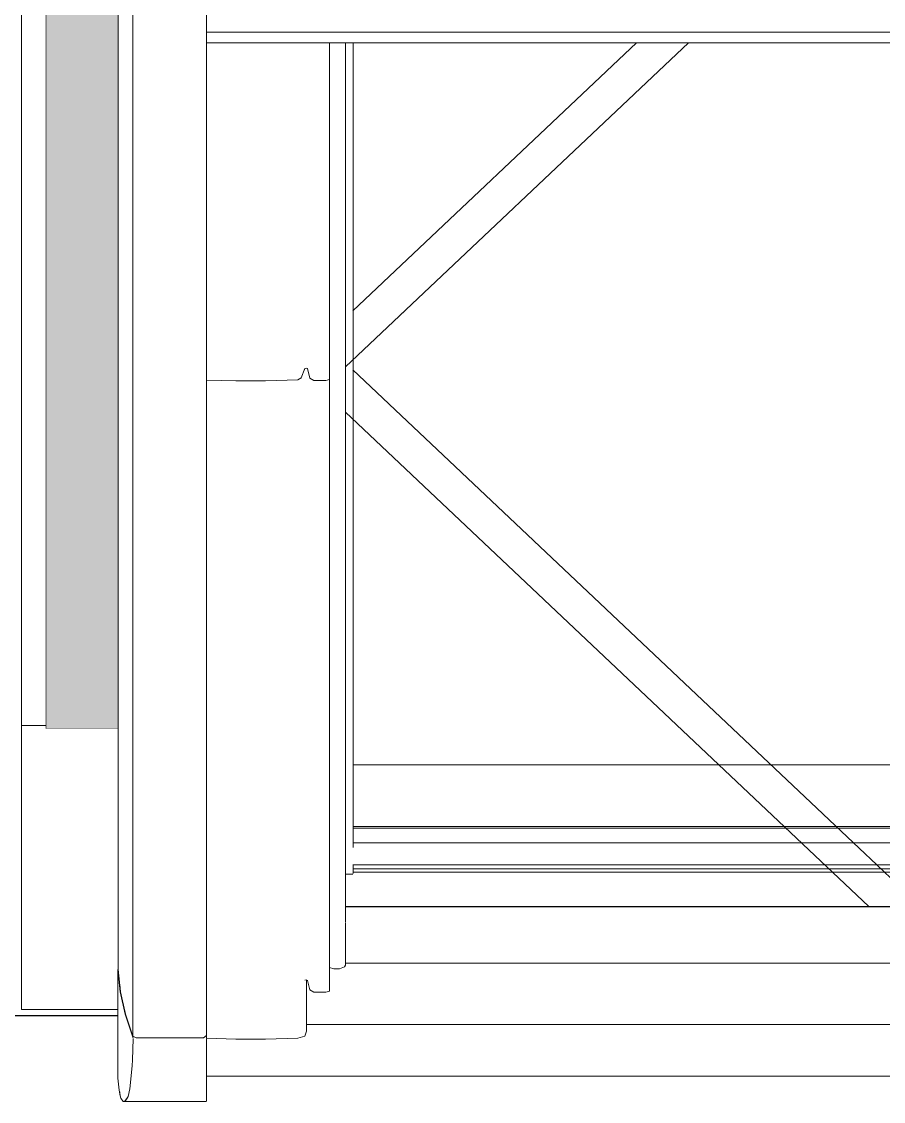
# Model space of a CAD drawing. Header units: metres. Extents: x -3 to 171, y -23 to 41.
# Drawn here: x 13.745 to 14.215, y -15.047 to -14.458 of the extents above; entities that cross this region are included whole.
import ezdxf

# ---------------------------------------------------------------- set-up
doc = ezdxf.new("R2010")
doc.units = ezdxf.units.M
doc.header["$MEASUREMENT"] = 0
doc.set_wipeout_variables(frame=1)
for name, pattern in [('Achse', [0.004, 0.002, -0.001, 0, -0.001]), ('Baufluchtlinie', [0.013, 0.008, -0.005]), ('Wipeout_Contour', [1, 0, -1])]:
    doc.linetypes.add(name, pattern=pattern)
for name, color, linetype in [('6._Dach PP STG1_1_000 Achsraster', 7, 'Continuous'), ('6._Dach PP STG1_1_325 Dachfenster', 7, 'Continuous'), ('6._Dach PP STG1_1_Neubau_840 Baulinien', 7, 'Continuous')]:
    doc.layers.add(name, color=color, linetype=linetype)

msp = doc.modelspace()

# ---------------------------------------------------------------- hatches: boundary and pattern name
at = {"layer": '6._Dach PP STG1_1_325 Dachfenster', "linetype": 'Continuous', "lineweight": 0, "true_color": 0x000000}
msp.add_hatch(color=18, dxfattribs=at).paths.add_polyline_path([(13.75815, -14.22551), (13.75815, -14.84386), (13.79765, -14.84386), (13.79765, -14.40484), (13.79745, -14.40295), (13.79685, -14.39979), (13.79555, -14.38588), (13.79555, -14.37759), (13.79555, -14.36991), (13.79551, -14.29683), (13.79551, -14.28644), (13.79551, -14.28437), (13.79551, -14.22551)])

# ---------------------------------------------------------------- linework, layer by layer
at = {"layer": '6._Dach PP STG1_1_000 Achsraster', "color": 5, "linetype": 'Achse', "lineweight": 0, "ltscale": 1000}
msp.add_line((-1.5, -15), (21, -15), dxfattribs=at)
at = {"layer": '6._Dach PP STG1_1_325 Dachfenster', "color": 7, "linetype": 'Continuous', "lineweight": 13, "ltscale": 1000, "true_color": 0xf4f4f4, "flags": 128}
for points in [[(13.75815, -14.84386), (13.75815, -14.22551)], [(13.79765, -14.84386), (13.75815, -14.84386)]]:
    msp.add_lwpolyline(points, dxfattribs=at)
at = {"layer": '6._Dach PP STG1_1_Neubau_840 Baulinien', "color": 1, "linetype": 'Baufluchtlinie', "lineweight": 25, "ltscale": 1000, "true_color": 0xfb0106, "flags": 128}
msp.add_lwpolyline([(-3.0225, -14.98287), (0, -15), (18.98764, -15.00055), (22.9775, -15.00378)], dxfattribs=at)

# ---------------------------------------------------------------- wipeouts: each hides what was drawn before it
at = {"color": 254, "linetype": 'Wipeout_Contour', "lineweight": 0, "ltscale": 80.424994}
msp.add_wipeout([(13.84595, -14.65366), (13.86185, -14.65417), (13.86185, -14.46976), (13.84595, -14.46976)], dxfattribs=at).dxf.layer = '6._Dach PP STG1_1_325 Dachfenster'
at = {"color": 254, "linetype": 'Wipeout_Contour', "lineweight": 0, "ltscale": 80.522638}
msp.add_wipeout([(13.89745, -14.46976), (13.89745, -14.65254), (13.89945, -14.64738), (13.89945, -14.46976)], dxfattribs=at).dxf.layer = '6._Dach PP STG1_1_325 Dachfenster'
at = {"color": 254, "linetype": 'Wipeout_Contour', "lineweight": 0, "ltscale": 82.824025}
msp.add_wipeout([(13.84595, -15.02858), (13.84595, -15.03311), (14.60035, -15.03311), (14.60035, -15.02858)], dxfattribs=at).dxf.layer = '6._Dach PP STG1_1_325 Dachfenster'

# ---------------------------------------------------------------- next in the draw order: wipeouts: each hides what was drawn before it
at = {"color": 254, "linetype": 'Wipeout_Contour', "lineweight": 0, "ltscale": 80.21377}
msp.add_wipeout([(13.745, -14.32091), (13.745, -14.84205), (13.75815, -14.84205), (13.75815, -14.32091)], dxfattribs=at).dxf.layer = '6._Dach PP STG1_1_325 Dachfenster'
at = {"color": 254, "linetype": 'Wipeout_Contour', "lineweight": 0, "ltscale": 100.04271}
msp.add_wipeout([(13.79765, -14.97514), (13.79895, -14.98739), (13.79895, -14.4161), (13.79875, -14.4152), (13.79765, -14.40484)], dxfattribs=at).dxf.layer = '6._Dach PP STG1_1_325 Dachfenster'
at = {"color": 254, "linetype": 'Wipeout_Contour', "lineweight": 0, "ltscale": 80.542708}
msp.add_wipeout([(13.89945, -14.64738), (13.90025, -14.64717), (13.90025, -14.46976), (13.89945, -14.46976)], dxfattribs=at).dxf.layer = '6._Dach PP STG1_1_325 Dachfenster'
at = {"color": 254, "linetype": 'Wipeout_Contour', "lineweight": 0, "ltscale": 82.809186}
msp.add_wipeout([(14.60035, -15.02462), (13.84595, -15.02462), (13.84595, -15.02689), (14.60035, -15.02689)], dxfattribs=at).dxf.layer = '6._Dach PP STG1_1_325 Dachfenster'

# ---------------------------------------------------------------- next in the draw order: wipeouts: each hides what was drawn before it
at = {"color": 254, "linetype": 'Wipeout_Contour', "lineweight": 0, "ltscale": 100.040161}
msp.add_wipeout([(13.79895, -14.4161), (13.79895, -14.98739), (13.80165, -14.99956), (13.80165, -14.42797), (13.80145, -14.42737)], dxfattribs=at).dxf.layer = '6._Dach PP STG1_1_325 Dachfenster'
at = {"color": 254, "linetype": 'Wipeout_Contour', "lineweight": 0, "ltscale": 80.544708}
msp.add_wipeout([(13.90025, -14.46976), (13.90025, -14.64717), (13.90105, -14.64745), (13.90105, -14.46976)], dxfattribs=at).dxf.layer = '6._Dach PP STG1_1_325 Dachfenster'
at = {"color": 254, "linetype": 'Wipeout_Contour', "lineweight": 0, "ltscale": 82.814922}
msp.add_wipeout([(13.84595, -15.02689), (13.84595, -15.02858), (14.60035, -15.02858), (14.60035, -15.02689)], dxfattribs=at).dxf.layer = '6._Dach PP STG1_1_325 Dachfenster'

# ---------------------------------------------------------------- next in the draw order: wipeouts: each hides what was drawn before it
at = {"color": 254, "linetype": 'Wipeout_Contour', "lineweight": 0, "ltscale": 100.079381}
msp.add_wipeout([(13.80165, -14.42797), (13.80165, -14.99956), (13.80565, -15.01151), (13.80565, -14.43984), (13.80545, -14.43932)], dxfattribs=at).dxf.layer = '6._Dach PP STG1_1_325 Dachfenster'
at = {"color": 254, "linetype": 'Wipeout_Contour', "lineweight": 0, "ltscale": 80.538755}
msp.add_wipeout([(13.89565, -14.6536), (13.89745, -14.65254), (13.89745, -14.46976), (13.89565, -14.46976)], dxfattribs=at).dxf.layer = '6._Dach PP STG1_1_325 Dachfenster'
at = {"color": 254, "linetype": 'Wipeout_Contour', "lineweight": 0, "ltscale": 80.532393}
msp.add_wipeout([(13.90105, -14.46976), (13.90105, -14.64745), (13.90235, -14.65261), (13.90235, -14.46976)], dxfattribs=at).dxf.layer = '6._Dach PP STG1_1_325 Dachfenster'
at = {"color": 254, "linetype": 'Wipeout_Contour', "lineweight": 0, "ltscale": 141.662373}
msp.add_wipeout([(13.745, -14.84205), (13.745, -14.99705), (13.79745, -14.99705), (13.79745, -14.97514), (13.79765, -14.84386), (13.75815, -14.84386), (13.75815, -14.84205)], dxfattribs=at).dxf.layer = '6._Dach PP STG1_1_325 Dachfenster'

# ---------------------------------------------------------------- next in the draw order: linework, layer by layer
at = {"layer": '6._Dach PP STG1_1_325 Dachfenster', "color": 7, "linetype": 'Continuous', "lineweight": 13, "ltscale": 1000, "flags": 128}
for points in [[(13.745, -14.32091), (13.745, -14.84205)], [(13.745, -14.84205), (13.75815, -14.84205)], [(13.745, -14.84205), (13.745, -14.99705)]]:
    msp.add_lwpolyline(points, dxfattribs=at)

# ---------------------------------------------------------------- next in the draw order: wipeouts: each hides what was drawn before it
at = {"color": 254, "linetype": 'Wipeout_Contour', "lineweight": 0, "ltscale": 100.630093}
msp.add_wipeout([(13.80565, -14.43984), (13.80565, -15.01151), (13.80745, -15.01247), (13.80745, -14.44058), (13.80598, -14.44058)], dxfattribs=at).dxf.layer = '6._Dach PP STG1_1_325 Dachfenster'
at = {"color": 254, "linetype": 'Wipeout_Contour', "lineweight": 0, "ltscale": 80.515595}
msp.add_wipeout([(13.87805, -14.65417), (13.89565, -14.6536), (13.89565, -14.46976), (13.87805, -14.46976)], dxfattribs=at).dxf.layer = '6._Dach PP STG1_1_325 Dachfenster'
at = {"color": 254, "linetype": 'Wipeout_Contour', "lineweight": 0, "ltscale": 80.557253}
msp.add_wipeout([(13.90235, -14.46976), (13.90235, -14.65261), (13.90445, -14.65389), (13.90445, -14.46976)], dxfattribs=at).dxf.layer = '6._Dach PP STG1_1_325 Dachfenster'
at = {"color": 254, "linetype": 'Wipeout_Contour', "lineweight": 0, "ltscale": 102.297392}
msp.add_wipeout([(13.79745, -14.97514), (13.79745, -15.03456), (13.79821, -15.04105), (13.79875, -15.04422), (13.79875, -14.98739)], dxfattribs=at).dxf.layer = '6._Dach PP STG1_1_325 Dachfenster'

# ---------------------------------------------------------------- next in the draw order: wipeouts: each hides what was drawn before it
at = {"color": 254, "linetype": 'Wipeout_Contour', "lineweight": 0, "ltscale": 80.842062}
msp.add_wipeout([(13.80745, -14.44058), (13.80745, -15.01247), (13.84425, -15.01247), (13.84425, -14.44058)], dxfattribs=at).dxf.layer = '6._Dach PP STG1_1_325 Dachfenster'
at = {"color": 254, "linetype": 'Wipeout_Contour', "lineweight": 0, "ltscale": 80.471649}
msp.add_wipeout([(13.86185, -14.46976), (13.86185, -14.65417), (13.87805, -14.65417), (13.87805, -14.46976)], dxfattribs=at).dxf.layer = '6._Dach PP STG1_1_325 Dachfenster'
at = {"color": 254, "linetype": 'Wipeout_Contour', "lineweight": 0, "ltscale": 80.575309}
msp.add_wipeout([(13.90445, -14.46976), (13.90445, -14.65389), (13.91105, -14.65389), (13.91105, -14.46976)], dxfattribs=at).dxf.layer = '6._Dach PP STG1_1_325 Dachfenster'
at = {"color": 254, "linetype": 'Wipeout_Contour', "lineweight": 0, "ltscale": 123.426221}
msp.add_wipeout([(13.79875, -15.04422), (13.79914, -15.04534), (13.80045, -15.04719), (13.80145, -15.04689), (13.80145, -14.99956), (13.79875, -14.98739)], dxfattribs=at).dxf.layer = '6._Dach PP STG1_1_325 Dachfenster'

# ---------------------------------------------------------------- next in the draw order: wipeouts: each hides what was drawn before it
at = {"color": 254, "linetype": 'Wipeout_Contour', "lineweight": 0, "ltscale": 80.891298}
msp.add_wipeout([(13.84425, -14.44058), (13.84425, -15.01247), (13.84595, -15.01121), (13.84595, -14.44058)], dxfattribs=at).dxf.layer = '6._Dach PP STG1_1_325 Dachfenster'
at = {"color": 254, "linetype": 'Wipeout_Contour', "lineweight": 0, "ltscale": 80.584558}
msp.add_wipeout([(13.91105, -14.46976), (13.91105, -14.65389), (13.91295, -14.65339), (13.91295, -14.46976)], dxfattribs=at).dxf.layer = '6._Dach PP STG1_1_325 Dachfenster'
at = {"color": 254, "linetype": 'Wipeout_Contour', "lineweight": 0, "ltscale": 81.274732}
msp.add_wipeout([(13.87805, -14.65417), (13.87805, -14.98789), (13.89565, -14.98732), (13.89565, -14.6536)], dxfattribs=at).dxf.layer = '6._Dach PP STG1_1_325 Dachfenster'
at = {"color": 254, "linetype": 'Wipeout_Contour', "lineweight": 0, "ltscale": 61.263966}
msp.add_wipeout([(13.80545, -15.01151), (13.80545, -15.02455), (13.80595, -15.01304)], dxfattribs=at).dxf.layer = '6._Dach PP STG1_1_325 Dachfenster'

# ---------------------------------------------------------------- next in the draw order: wipeouts: each hides what was drawn before it
at = {"color": 254, "linetype": 'Wipeout_Contour', "lineweight": 0, "ltscale": 81.076021}
msp.add_wipeout([(13.91535, -14.46976), (13.91535, -14.97491), (13.91845, -14.97484), (13.91845, -14.46976)], dxfattribs=at).dxf.layer = '6._Dach PP STG1_1_325 Dachfenster'
at = {"color": 254, "linetype": 'Wipeout_Contour', "lineweight": 0, "ltscale": 81.293983}
msp.add_wipeout([(13.89745, -14.65254), (13.89745, -14.98626), (13.89945, -14.9811), (13.89945, -14.64738)], dxfattribs=at).dxf.layer = '6._Dach PP STG1_1_325 Dachfenster'
at = {"color": 254, "linetype": 'Wipeout_Contour', "lineweight": 0, "ltscale": 81.184821}
msp.add_wipeout([(13.84595, -14.65366), (13.84595, -14.98738), (13.86185, -14.98789), (13.86185, -14.65417)], dxfattribs=at).dxf.layer = '6._Dach PP STG1_1_325 Dachfenster'
at = {"color": 254, "linetype": 'Wipeout_Contour', "lineweight": 0, "ltscale": 142.989651}
msp.add_wipeout([(13.80145, -14.99956), (13.80145, -15.04689), (13.80315, -15.04449), (13.80411, -15.04027), (13.80532, -15.02775), (13.80545, -15.02455), (13.80545, -15.01151)], dxfattribs=at).dxf.layer = '6._Dach PP STG1_1_325 Dachfenster'
at = {"color": 254, "linetype": 'Wipeout_Contour', "lineweight": 0, "ltscale": 329.803578}
msp.add_wipeout([(13.84595, -15.01269), (13.84595, -15.02356), (14.60035, -15.02356), (14.60035, -15.01269), (14.58445, -15.0132), (14.56825, -15.0132), (14.55065, -15.01264), (14.54685, -15.01158), (14.54585, -15.00882), (14.54585, -15.00525), (13.90045, -15.00525), (13.90045, -15.00882), (13.89945, -15.01158), (13.89565, -15.01264), (13.87805, -15.0132), (13.86185, -15.0132)], dxfattribs=at).dxf.layer = '6._Dach PP STG1_1_325 Dachfenster'

# ---------------------------------------------------------------- next in the draw order: wipeouts: each hides what was drawn before it
at = {"color": 254, "linetype": 'Wipeout_Contour', "lineweight": 0, "ltscale": 81.066756}
msp.add_wipeout([(13.91295, -14.97409), (13.91535, -14.97491), (13.91535, -14.46976), (13.91295, -14.46976)], dxfattribs=at).dxf.layer = '6._Dach PP STG1_1_325 Dachfenster'
at = {"color": 254, "linetype": 'Wipeout_Contour', "lineweight": 0, "ltscale": 81.081649}
msp.add_wipeout([(13.91845, -14.46976), (13.91845, -14.97484), (13.92125, -14.97371), (13.92125, -14.46976)], dxfattribs=at).dxf.layer = '6._Dach PP STG1_1_325 Dachfenster'
at = {"color": 254, "linetype": 'Wipeout_Contour', "lineweight": 0, "ltscale": 81.229415}
msp.add_wipeout([(13.86185, -14.65417), (13.86185, -14.98789), (13.87805, -14.98789), (13.87805, -14.65417)], dxfattribs=at).dxf.layer = '6._Dach PP STG1_1_325 Dachfenster'
at = {"color": 254, "linetype": 'Wipeout_Contour', "lineweight": 0, "ltscale": 81.298423}
msp.add_wipeout([(13.89565, -14.6536), (13.89565, -14.98732), (13.89745, -14.98626), (13.89745, -14.65254)], dxfattribs=at).dxf.layer = '6._Dach PP STG1_1_325 Dachfenster'
at = {"color": 254, "linetype": 'Wipeout_Contour', "lineweight": 0, "ltscale": 82.804333}
msp.add_wipeout([(13.84595, -15.02356), (13.84595, -15.02462), (14.60035, -15.02462), (14.60035, -15.02356)], dxfattribs=at).dxf.layer = '6._Dach PP STG1_1_325 Dachfenster'
at = {"color": 254, "linetype": 'Wipeout_Contour', "lineweight": 0, "ltscale": 61.995673}
msp.add_wipeout([(13.80045, -15.04719), (13.84595, -15.04719), (13.80174, -15.04683)], dxfattribs=at).dxf.layer = '6._Dach PP STG1_1_325 Dachfenster'

# ---------------------------------------------------------------- next in the draw order: linework, layer by layer
at = {"layer": '6._Dach PP STG1_1_325 Dachfenster', "color": 7, "linetype": 'Continuous', "lineweight": 13, "ltscale": 1000, "flags": 128}
msp.add_lwpolyline([(13.89565, -14.6536), (13.87805, -14.65417), (13.86185, -14.65417), (13.84595, -14.65366)], dxfattribs=at)

# ---------------------------------------------------------------- next in the draw order: wipeouts: each hides what was drawn before it
at = {"color": 254, "linetype": 'Wipeout_Contour', "lineweight": 0, "ltscale": 122.126445}
msp.add_wipeout([(13.92125, -14.46976), (13.92125, -14.97371), (13.92175, -14.97286), (13.92175, -14.97173), (13.92165, -14.94988), (13.92175, -14.46976)], dxfattribs=at).dxf.layer = '6._Dach PP STG1_1_325 Dachfenster'
at = {"color": 254, "linetype": 'Wipeout_Contour', "lineweight": 0, "ltscale": 81.292898}
msp.add_wipeout([(13.90025, -14.64717), (13.90025, -14.98085), (13.90105, -14.98114), (13.90105, -14.64745)], dxfattribs=at).dxf.layer = '6._Dach PP STG1_1_325 Dachfenster'
at = {"color": 254, "linetype": 'Wipeout_Contour', "lineweight": 0, "ltscale": 81.342177}
msp.add_wipeout([(13.91105, -14.98757), (13.91295, -14.98708), (13.91295, -14.65339), (13.91105, -14.65389)], dxfattribs=at).dxf.layer = '6._Dach PP STG1_1_325 Dachfenster'
at = {"color": 254, "linetype": 'Wipeout_Contour', "lineweight": 0, "ltscale": 81.746166}
msp.add_wipeout([(13.87805, -14.98789), (13.86185, -14.98789), (13.86185, -15.0132), (13.87805, -15.0132)], dxfattribs=at).dxf.layer = '6._Dach PP STG1_1_325 Dachfenster'
at = {"color": 254, "linetype": 'Wipeout_Contour', "lineweight": 0, "ltscale": 81.732615}
msp.add_wipeout([(13.80315, -15.04449), (13.80174, -15.04683), (13.84595, -15.04683), (13.84595, -15.04449)], dxfattribs=at).dxf.layer = '6._Dach PP STG1_1_325 Dachfenster'

# ---------------------------------------------------------------- next in the draw order: wipeouts: each hides what was drawn before it
at = {"color": 254, "linetype": 'Wipeout_Contour', "lineweight": 0, "ltscale": 60.500185}
msp.add_wipeout([(13.92175, -14.46976), (13.92175, -14.6465), (14.10889, -14.46976)], dxfattribs=at).dxf.layer = '6._Dach PP STG1_1_325 Dachfenster'
at = {"color": 254, "linetype": 'Wipeout_Contour', "lineweight": 0, "ltscale": 81.290601}
msp.add_wipeout([(13.89945, -14.64738), (13.89945, -14.9811), (13.90025, -14.98085), (13.90025, -14.64717)], dxfattribs=at).dxf.layer = '6._Dach PP STG1_1_325 Dachfenster'
at = {"color": 254, "linetype": 'Wipeout_Contour', "lineweight": 0, "ltscale": 81.331693}
msp.add_wipeout([(13.90445, -14.98757), (13.91105, -14.98757), (13.91105, -14.65389), (13.90445, -14.65389)], dxfattribs=at).dxf.layer = '6._Dach PP STG1_1_325 Dachfenster'
at = {"color": 254, "linetype": 'Wipeout_Contour', "lineweight": 0, "ltscale": 62.002702}
msp.add_wipeout([(13.92175, -14.67124), (13.92175, -14.9409), (14.20727, -14.9409)], dxfattribs=at).dxf.layer = '6._Dach PP STG1_1_325 Dachfenster'
at = {"color": 254, "linetype": 'Wipeout_Contour', "lineweight": 0, "ltscale": 62.493513}
msp.add_wipeout([(13.92165, -14.97173), (14.52465, -14.97173), (13.92165, -14.97152)], dxfattribs=at).dxf.layer = '6._Dach PP STG1_1_325 Dachfenster'
at = {"color": 254, "linetype": 'Wipeout_Contour', "lineweight": 0, "ltscale": 81.701883}
msp.add_wipeout([(13.84595, -14.98738), (13.84595, -15.01269), (13.86185, -15.0132), (13.86185, -14.98789)], dxfattribs=at).dxf.layer = '6._Dach PP STG1_1_325 Dachfenster'
at = {"color": 254, "linetype": 'Wipeout_Contour', "lineweight": 0, "ltscale": 81.731122}
msp.add_wipeout([(13.80411, -15.04027), (13.80315, -15.04449), (13.84595, -15.04449), (13.84595, -15.04027)], dxfattribs=at).dxf.layer = '6._Dach PP STG1_1_325 Dachfenster'

# ---------------------------------------------------------------- next in the draw order: linework, layer by layer
at = {"layer": '6._Dach PP STG1_1_325 Dachfenster', "color": 7, "linetype": 'Continuous', "lineweight": 13, "ltscale": 1000, "flags": 128}
for points in [[(13.89745, -14.65254), (13.89565, -14.6536)], [(13.80045, -15.04719), (13.84595, -15.04719)]]:
    msp.add_lwpolyline(points, dxfattribs=at)

# ---------------------------------------------------------------- next in the draw order: wipeouts: each hides what was drawn before it
at = {"color": 254, "linetype": 'Wipeout_Contour', "lineweight": 0, "ltscale": 163.29552}
msp.add_wipeout([(13.92175, -14.6465), (13.92175, -14.67124), (14.20727, -14.9409), (14.23902, -14.9409), (14.52455, -14.67124), (14.52455, -14.6465), (14.33741, -14.46976), (14.10889, -14.46976)], dxfattribs=at).dxf.layer = '6._Dach PP STG1_1_325 Dachfenster'
at = {"color": 254, "linetype": 'Wipeout_Contour', "lineweight": 0, "ltscale": 81.303783}
msp.add_wipeout([(13.90105, -14.98114), (13.90235, -14.9863), (13.90235, -14.65261), (13.90105, -14.64745)], dxfattribs=at).dxf.layer = '6._Dach PP STG1_1_325 Dachfenster'
at = {"color": 254, "linetype": 'Wipeout_Contour', "lineweight": 0, "ltscale": 82.630402}
msp.add_wipeout([(13.92165, -14.97152), (14.52465, -14.97152), (14.52465, -14.96091), (13.92165, -14.96091)], dxfattribs=at).dxf.layer = '6._Dach PP STG1_1_325 Dachfenster'
at = {"color": 254, "linetype": 'Wipeout_Contour', "lineweight": 0, "ltscale": 81.703624}
msp.add_wipeout([(13.80532, -15.02775), (13.80411, -15.04027), (13.84595, -15.04027), (13.84595, -15.02775)], dxfattribs=at).dxf.layer = '6._Dach PP STG1_1_325 Dachfenster'

# ---------------------------------------------------------------- next in the draw order: linework, layer by layer
at = {"layer": '6._Dach PP STG1_1_325 Dachfenster', "color": 7, "linetype": 'Continuous', "lineweight": 13, "ltscale": 1000, "flags": 128}
for points in [[(13.90025, -14.64717), (13.89945, -14.64738)], [(13.90105, -14.64745), (13.90025, -14.64717)], [(14.22315, -14.92902), (14.21169, -14.9182), (14.20196, -14.90901), (13.92571, -14.64812)], [(14.52045, -14.86354), (13.92585, -14.86354)], [(14.52045, -14.89727), (13.92585, -14.89727)], [(14.52045, -14.89805), (13.92585, -14.89805)], [(14.52045, -14.90618), (13.92585, -14.90618)], [(14.52058, -14.9182), (13.92571, -14.9182)], [(13.92585, -14.92294), (13.92585, -14.9182)], [(14.52045, -14.9204), (13.92585, -14.9204)], [(13.92175, -14.92315), (13.92565, -14.92315)], [(14.52045, -14.92209), (13.92585, -14.92209)], [(13.84595, -15.03339), (14.60035, -15.03339)]]:
    msp.add_lwpolyline(points, dxfattribs=at)

# ---------------------------------------------------------------- next in the draw order: wipeouts: each hides what was drawn before it
at = {"color": 254, "linetype": 'Wipeout_Contour', "lineweight": 0, "ltscale": 81.200737}
msp.add_wipeout([(13.84595, -14.46389), (13.84595, -14.46963), (14.60035, -14.46963), (14.60035, -14.46389)], dxfattribs=at).dxf.layer = '6._Dach PP STG1_1_325 Dachfenster'
at = {"color": 254, "linetype": 'Wipeout_Contour', "lineweight": 0, "ltscale": 81.317806}
msp.add_wipeout([(13.90235, -14.65261), (13.90235, -14.9863), (13.90445, -14.98757), (13.90445, -14.65389)], dxfattribs=at).dxf.layer = '6._Dach PP STG1_1_325 Dachfenster'
at = {"color": 254, "linetype": 'Wipeout_Contour', "lineweight": 0, "ltscale": 82.608631}
msp.add_wipeout([(13.92165, -14.9566), (13.92165, -14.96091), (14.52465, -14.96091), (14.52465, -14.9566)], dxfattribs=at).dxf.layer = '6._Dach PP STG1_1_325 Dachfenster'
at = {"color": 254, "linetype": 'Wipeout_Contour', "lineweight": 0, "ltscale": 288.025564}
msp.add_wipeout([(13.91295, -14.97409), (13.91295, -14.97866), (14.53335, -14.97866), (14.53335, -14.97409), (14.53095, -14.97491), (14.52785, -14.97484), (14.52505, -14.97371), (14.52455, -14.97286), (14.52455, -14.97173), (13.92175, -14.97173), (13.92175, -14.97286), (13.92125, -14.97371), (13.91845, -14.97484), (13.91535, -14.97491)], dxfattribs=at).dxf.layer = '6._Dach PP STG1_1_325 Dachfenster'
at = {"color": 254, "linetype": 'Wipeout_Contour', "lineweight": 0, "ltscale": 102.62347}
msp.add_wipeout([(13.80545, -15.02455), (13.80532, -15.02775), (13.84595, -15.02775), (13.84595, -15.01304), (13.80595, -15.01304)], dxfattribs=at).dxf.layer = '6._Dach PP STG1_1_325 Dachfenster'

# ---------------------------------------------------------------- next in the draw order: linework, layer by layer
at = {"layer": '6._Dach PP STG1_1_325 Dachfenster', "color": 7, "linetype": 'Continuous', "lineweight": 13, "ltscale": 1000, "flags": 128}
for points in [[(13.89945, -14.64738), (13.89745, -14.65254)], [(13.90235, -14.65261), (13.90105, -14.64745)], [(13.90445, -14.65389), (13.90235, -14.65261)], [(13.91295, -14.65339), (13.91105, -14.65389), (13.90445, -14.65389)], [(13.91535, -14.97491), (13.91295, -14.97409)], [(13.92125, -14.97371), (13.91845, -14.97484)], [(13.92175, -14.97286), (13.92125, -14.97371)], [(14.52465, -14.97173), (13.92165, -14.97173)], [(13.92175, -14.97286), (13.92175, -14.97173)], [(13.91845, -14.97484), (13.91535, -14.97491)]]:
    msp.add_lwpolyline(points, dxfattribs=at)

# ---------------------------------------------------------------- next in the draw order: wipeouts: each hides what was drawn before it
at = {"color": 254, "linetype": 'Wipeout_Contour', "lineweight": 0, "ltscale": 81.190286}
msp.add_wipeout([(13.84595, -14.46237), (13.84595, -14.46389), (14.60035, -14.46389), (14.60035, -14.46237)], dxfattribs=at).dxf.layer = '6._Dach PP STG1_1_325 Dachfenster'
at = {"color": 254, "linetype": 'Wipeout_Contour', "lineweight": 0, "ltscale": 60.474931}
msp.add_wipeout([(14.60035, -14.46963), (13.84595, -14.46963), (14.60035, -14.46976)], dxfattribs=at).dxf.layer = '6._Dach PP STG1_1_325 Dachfenster'
at = {"color": 254, "linetype": 'Wipeout_Contour', "lineweight": 0, "ltscale": 82.595126}
msp.add_wipeout([(13.92165, -14.95158), (13.92165, -14.9566), (14.52465, -14.9566), (14.52465, -14.95158)], dxfattribs=at).dxf.layer = '6._Dach PP STG1_1_325 Dachfenster'
at = {"color": 254, "linetype": 'Wipeout_Contour', "lineweight": 0, "ltscale": 268.63975}
msp.add_wipeout([(13.79745, -14.97514), (13.79875, -14.98739), (13.80145, -14.99956), (13.80545, -15.01151), (13.80587, -15.01262), (13.84595, -15.01262), (13.84595, -15.01121), (13.84425, -15.01247), (13.80745, -15.01247), (13.80565, -15.01151), (13.80165, -14.99956), (13.79895, -14.98739), (13.79765, -14.97514)], dxfattribs=at).dxf.layer = '6._Dach PP STG1_1_325 Dachfenster'
at = {"color": 254, "linetype": 'Wipeout_Contour', "lineweight": 0, "ltscale": 81.644828}
msp.add_wipeout([(13.89745, -14.98626), (13.89945, -15.01158), (13.90045, -15.00882), (13.89945, -14.98117)], dxfattribs=at).dxf.layer = '6._Dach PP STG1_1_325 Dachfenster'

# ---------------------------------------------------------------- next in the draw order: linework, layer by layer
at = {"layer": '6._Dach PP STG1_1_325 Dachfenster', "color": 7, "linetype": 'Continuous', "lineweight": 13, "ltscale": 1000, "flags": 128}
for points in [[(13.79765, -14.97514), (13.79765, -14.40484)], [(13.80565, -15.01151), (13.80565, -14.43984)], [(14.60035, -14.46976), (13.84595, -14.46976)], [(14.10889, -14.46976), (13.92175, -14.6465)], [(14.08044, -14.46976), (13.92571, -14.61588)], [(13.92585, -14.90873), (13.92585, -14.46976)], [(13.80587, -15.01262), (13.80545, -15.01151), (13.80145, -14.99956), (13.79875, -14.98739), (13.79745, -14.97514)], [(13.79745, -15.03456), (13.79745, -14.97514)], [(13.79765, -14.97514), (13.79895, -14.98739), (13.80165, -14.99956), (13.80565, -15.01151)], [(13.79745, -14.99705), (13.745, -14.99705)], [(13.79745, -15.03456), (13.79821, -15.04105), (13.79875, -15.04422), (13.79914, -15.04534), (13.80045, -15.04719), (13.80145, -15.04689), (13.80315, -15.04449), (13.80411, -15.04027), (13.80532, -15.02775), (13.80545, -15.02455), (13.80595, -15.01304)], [(13.80565, -15.01151), (13.80745, -15.01247)], [(13.80745, -15.01247), (13.84425, -15.01247)], [(13.84425, -15.01247), (13.84595, -15.01121)], [(13.84595, -15.01121), (13.84595, -15.01262)], [(13.84595, -15.01304), (13.84595, -15.02775), (13.84595, -15.04027), (13.84595, -15.04449), (13.84595, -15.04683)]]:
    msp.add_lwpolyline(points, dxfattribs=at)

# ---------------------------------------------------------------- next in the draw order: wipeouts: each hides what was drawn before it
at = {"color": 254, "linetype": 'Wipeout_Contour', "lineweight": 0, "ltscale": 81.185349}
msp.add_wipeout([(13.84595, -14.46042), (13.84595, -14.46237), (14.60035, -14.46237), (14.60035, -14.46042)], dxfattribs=at).dxf.layer = '6._Dach PP STG1_1_325 Dachfenster'
at = {"color": 254, "linetype": 'Wipeout_Contour', "lineweight": 0, "ltscale": 123.828247}
msp.add_wipeout([(13.92165, -14.95073), (14.52465, -14.95073), (14.52465, -14.94988), (14.52455, -14.94882), (13.92175, -14.94882), (13.92175, -14.94961)], dxfattribs=at).dxf.layer = '6._Dach PP STG1_1_325 Dachfenster'
at = {"color": 254, "linetype": 'Wipeout_Contour', "lineweight": 0, "ltscale": 81.79024}
msp.add_wipeout([(13.87805, -14.98789), (13.87805, -15.0132), (13.89565, -15.01264), (13.89565, -14.98732)], dxfattribs=at).dxf.layer = '6._Dach PP STG1_1_325 Dachfenster'

# ---------------------------------------------------------------- next in the draw order: linework, layer by layer
at = {"layer": '6._Dach PP STG1_1_325 Dachfenster', "color": 7, "linetype": 'Continuous', "lineweight": 13, "ltscale": 1000, "flags": 128}
msp.add_lwpolyline([(14.60035, -14.46389), (13.84595, -14.46389)], dxfattribs=at)

# ---------------------------------------------------------------- next in the draw order: wipeouts: each hides what was drawn before it
at = {"color": 254, "linetype": 'Wipeout_Contour', "lineweight": 0, "ltscale": 81.179281}
msp.add_wipeout([(13.84595, -14.46042), (14.60035, -14.46042), (14.60035, -14.45811), (13.84595, -14.45811)], dxfattribs=at).dxf.layer = '6._Dach PP STG1_1_325 Dachfenster'
at = {"color": 254, "linetype": 'Wipeout_Contour', "lineweight": 0, "ltscale": 82.575768}
msp.add_wipeout([(13.92175, -14.94712), (13.92175, -14.94776), (14.52455, -14.94776), (14.52455, -14.94712)], dxfattribs=at).dxf.layer = '6._Dach PP STG1_1_325 Dachfenster'
at = {"color": 254, "linetype": 'Wipeout_Contour', "lineweight": 0, "ltscale": 62.052169}
msp.add_wipeout([(13.89565, -14.98732), (13.89565, -15.01264), (13.89945, -15.01158)], dxfattribs=at).dxf.layer = '6._Dach PP STG1_1_325 Dachfenster'

# ---------------------------------------------------------------- next in the draw order: linework, layer by layer
at = {"layer": '6._Dach PP STG1_1_325 Dachfenster', "color": 7, "linetype": 'Continuous', "lineweight": 13, "ltscale": 1000, "flags": 128}
msp.add_lwpolyline([(13.84595, -15.01121), (13.84595, -14.44058)], dxfattribs=at)

# ---------------------------------------------------------------- next in the draw order: wipeouts: each hides what was drawn before it
at = {"color": 254, "linetype": 'Wipeout_Contour', "lineweight": 0, "ltscale": 82.578226}
msp.add_wipeout([(13.92175, -14.94776), (13.92175, -14.94882), (14.52455, -14.94882), (14.52455, -14.94776)], dxfattribs=at).dxf.layer = '6._Dach PP STG1_1_325 Dachfenster'
at = {"color": 254, "linetype": 'Wipeout_Contour', "lineweight": 0, "ltscale": 61.043034}
msp.add_wipeout([(13.89565, -14.98732), (13.89945, -15.01158), (13.89745, -14.98626)], dxfattribs=at).dxf.layer = '6._Dach PP STG1_1_325 Dachfenster'

# ---------------------------------------------------------------- next in the draw order: wipeouts: each hides what was drawn before it
at = {"color": 254, "linetype": 'Wipeout_Contour', "lineweight": 0, "ltscale": 82.56502}
msp.add_wipeout([(13.92175, -14.94097), (13.92175, -14.94642), (14.52455, -14.94642), (14.52455, -14.94097)], dxfattribs=at).dxf.layer = '6._Dach PP STG1_1_325 Dachfenster'
at = {"color": 254, "linetype": 'Wipeout_Contour', "lineweight": 0, "ltscale": 82.586524}
msp.add_wipeout([(13.92165, -14.95158), (14.52465, -14.95158), (14.52465, -14.95073), (13.92165, -14.95073)], dxfattribs=at).dxf.layer = '6._Dach PP STG1_1_325 Dachfenster'
at = {"color": 254, "linetype": 'Wipeout_Contour', "lineweight": 0, "ltscale": 81.024354}
msp.add_wipeout([(13.89947, -14.98109), (13.90045, -15.00882), (13.90045, -14.98092), (13.89955, -14.98104)], dxfattribs=at).dxf.layer = '6._Dach PP STG1_1_325 Dachfenster'

# ---------------------------------------------------------------- next in the draw order: linework, layer by layer
at = {"layer": '6._Dach PP STG1_1_325 Dachfenster', "color": 7, "linetype": 'Continuous', "lineweight": 13, "ltscale": 1000, "flags": 128}
for points in [[(14.20727, -14.9409), (13.92175, -14.67124)], [(14.52455, -14.9409), (13.92175, -14.9409)], [(14.52455, -14.94097), (13.92175, -14.94097)], [(13.90045, -15.00882), (13.89945, -15.01158)], [(13.89945, -15.01158), (13.89565, -15.01264), (13.87805, -15.0132), (13.86185, -15.0132), (13.84595, -15.01269)]]:
    msp.add_lwpolyline(points, dxfattribs=at)

# ---------------------------------------------------------------- next in the draw order: wipeouts: each hides what was drawn before it
at = {"color": 254, "linetype": 'Wipeout_Contour', "lineweight": 0, "ltscale": 82.573814}
msp.add_wipeout([(13.92175, -14.94712), (14.52455, -14.94712), (14.52455, -14.94642), (13.92175, -14.94642)], dxfattribs=at).dxf.layer = '6._Dach PP STG1_1_325 Dachfenster'
at = {"color": 254, "linetype": 'Wipeout_Contour', "lineweight": 0, "ltscale": 82.727783}
msp.add_wipeout([(13.90045, -15.00518), (14.54585, -15.00518), (14.54585, -14.99323), (13.90045, -14.99323)], dxfattribs=at).dxf.layer = '6._Dach PP STG1_1_325 Dachfenster'

# ---------------------------------------------------------------- next in the draw order: linework, layer by layer
at = {"layer": '6._Dach PP STG1_1_325 Dachfenster', "color": 7, "linetype": 'Continuous', "lineweight": 13, "ltscale": 1000, "flags": 128}
for points in [[(13.92175, -14.94961), (13.92175, -14.46976)], [(13.92165, -14.97152), (13.92165, -14.96091), (13.92165, -14.9566), (13.92165, -14.95158), (13.92165, -14.95073), (13.92165, -14.94988)], [(14.54585, -15.00525), (13.90045, -15.00525)]]:
    msp.add_lwpolyline(points, dxfattribs=at)

# ---------------------------------------------------------------- next in the draw order: wipeouts: each hides what was drawn before it
at = {"color": 254, "linetype": 'Wipeout_Contour', "lineweight": 0, "ltscale": 330.116579}
msp.add_wipeout([(13.90105, -14.98114), (13.90045, -14.98092), (13.90045, -14.99323), (14.54585, -14.99323), (14.54585, -14.98092), (14.54525, -14.98114), (14.54395, -14.9863), (14.54185, -14.98757), (14.53525, -14.98757), (14.53335, -14.98708), (14.53335, -14.97866), (13.91295, -14.97866), (13.91295, -14.98708), (13.91105, -14.98757), (13.90445, -14.98757), (13.90235, -14.9863)], dxfattribs=at).dxf.layer = '6._Dach PP STG1_1_325 Dachfenster'

# ---------------------------------------------------------------- next in the draw order: linework, layer by layer
at = {"layer": '6._Dach PP STG1_1_325 Dachfenster', "color": 7, "linetype": 'Continuous', "lineweight": 13, "ltscale": 1000, "flags": 128}
for points in [[(13.91295, -14.98708), (13.91295, -14.65339), (13.91295, -14.46976)], [(13.89955, -14.98104), (13.90025, -14.98085)], [(13.90025, -14.98085), (13.90105, -14.98114)], [(13.90045, -14.98092), (13.90045, -15.00882)], [(13.90105, -14.98114), (13.90235, -14.9863)], [(13.90235, -14.9863), (13.90445, -14.98757)], [(13.90445, -14.98757), (13.91105, -14.98757), (13.91295, -14.98708)]]:
    msp.add_lwpolyline(points, dxfattribs=at)

doc.saveas('drawing.dxf')
